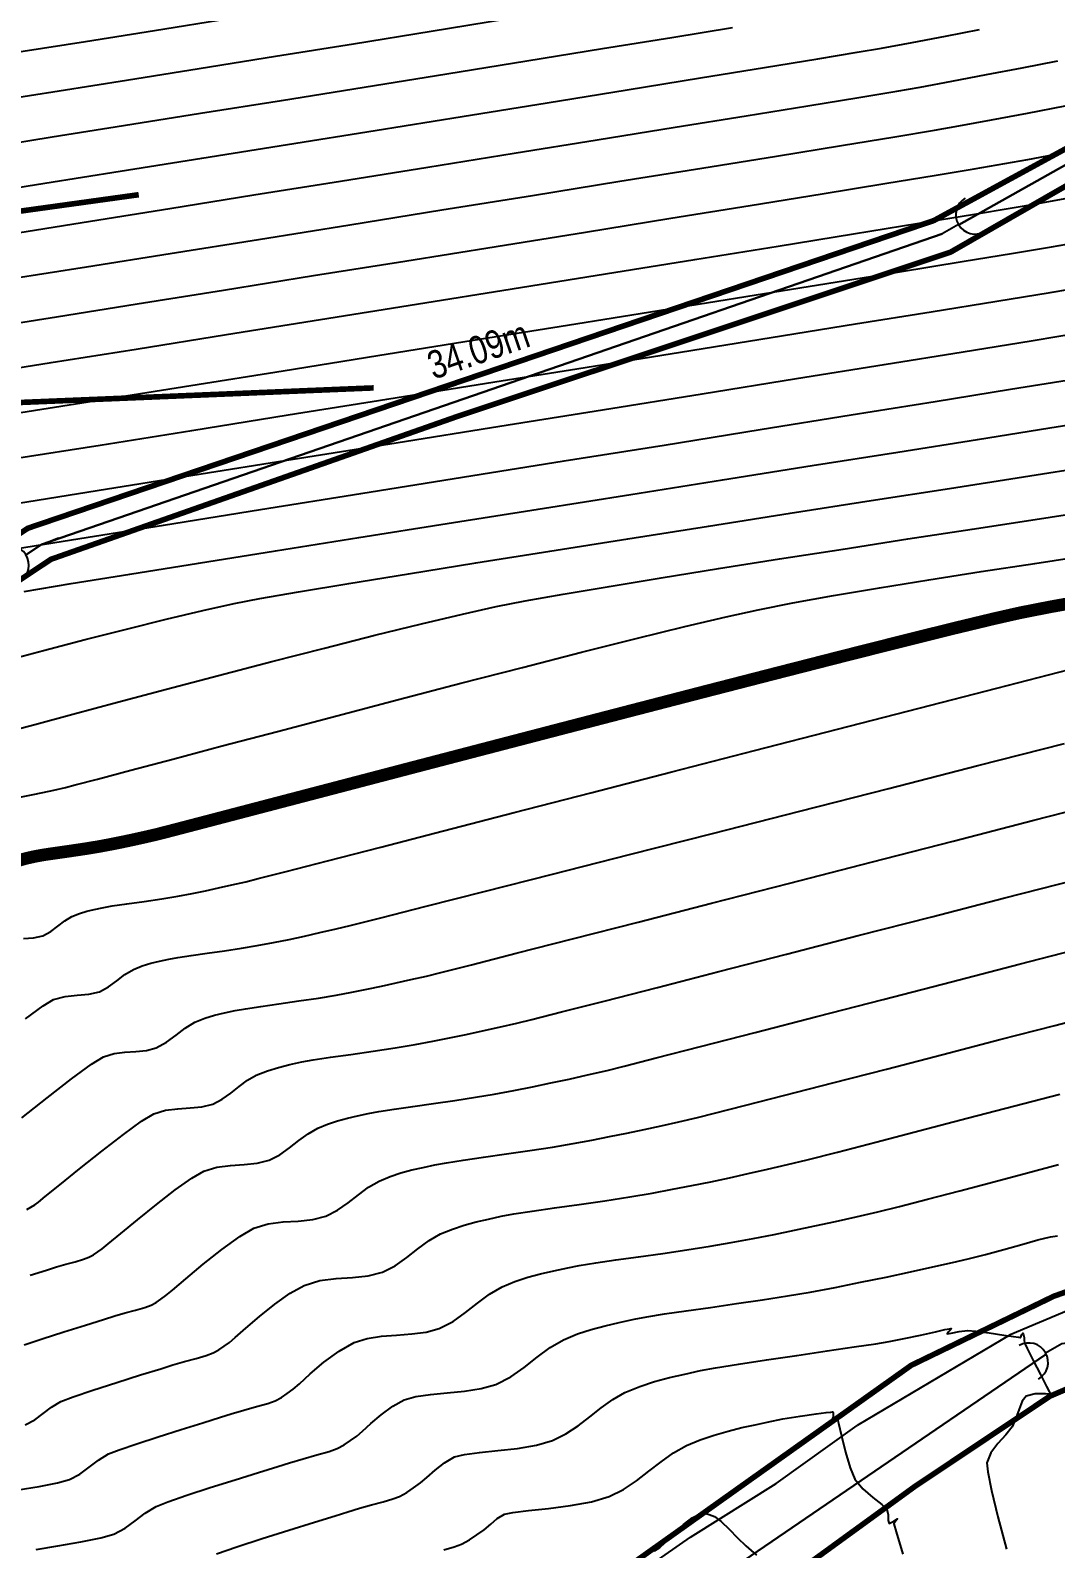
# Model space of a CAD drawing. Extents: x 360931 to 362237, y 7351473 to 7352200.
# Drawn here: x 361533.2 to 361569.9, y 7351687.7 to 7351742 of the extents above; entities that cross this region are included whole.
import ezdxf
from ezdxf.enums import TextEntityAlignment as Align

# ---------------------------------------------------------------- set-up
doc = ezdxf.new("R2010")
doc.units = 0
for name, color, linetype in [('A_Curvas Intermediarias', 37, 'Continuous'), ('A_Curvas Mestras', 32, 'Continuous'), ('AGUA', 3, 'Continuous'), ('PONTOS-Pontos - Água_U', 1, 'Continuous'), ('PS_IND_COMPRIMENTO', 7, 'Continuous')]:
    doc.layers.add(name, color=color, linetype=linetype)
doc.layers.add('TUBO_PE_80_NTS194_PN_12_5', color=5, linetype='Continuous', lineweight=30)
doc.styles.add('ROMANS', font='arial.ttf', dxfattribs={"height": 2})
picture_1 = doc.add_image_def('image1.tif', size_in_pixel=(23490, 20550))

# ---------------------------------------------------------------- blocks, each defined once
blk = doc.blocks.new('*U1016')
for p, q in [((-0.135, 0), (0, 0)), ((0, 0), (0.121, -0.049))]:
    blk.add_line(p, q)
blk.add_arc((-0.272, 0), 0.138, 270.0906, 90.0906)
blk = doc.blocks.new('*U1020')
for p, q in [((-0.135, 0), (0, 0)), ((0, 0), (0.128, -0.025))]:
    blk.add_line(p, q)
blk.add_arc((-0.272, 0), 0.138, 270.0906, 90.0906)
blk = doc.blocks.new('*U1021')
for p, q in [((-0.135, 0), (0, 0)), ((0, 0), (0.128, -0.025))]:
    blk.add_line(p, q)
blk.add_arc((-0.272, 0), 0.138, 270.0906, 90.0906)

msp = doc.modelspace()

# ---------------------------------------------------------------- linework, layer by layer
at = {"color": 0, "const_width": 0.2}
for points in [[(361515.043, 7351713.363), (361516.663, 7351714.283), (361523.865, 7351718.198), (361533.156, 7351724.22), (361565.571, 7351735.233), (361578.055, 7351742.036), (361541.616, 7351744.816), (361520.401, 7351749.34), (361500.537, 7351761.517), (361499.307, 7351758.019), (361491.741, 7351759.374), (361489.755, 7351760.162), (361489.502, 7351761.296), (361486.949, 7351762.178), (361485.561, 7351762.304), (361483.544, 7351760.855), (361478.971, 7351756.283), (361475.249, 7351751.49), (361471.178, 7351742.74)], [(361470.963, 7351742.833), (361479.85, 7351738.998), (361485.09, 7351737.198), (361485.492, 7351737.016), (361485.529, 7351736.466), (361497.506, 7351734.362), (361497.43, 7351729.92), (361508.713, 7351730.025), (361508.735, 7351730.585), (361517.297, 7351730.394), (361517.583, 7351730.169), (361521.076, 7351730.226), (361521.124, 7351730.867), (361524.576, 7351731.005), (361531.369, 7351730.628), (361532.541, 7351735.522), (361537.12, 7351736.157)], [(361418.062, 7351615.73), (361428.57, 7351620.209), (361442.639, 7351627.221), (361466.39, 7351637.679), (361485.303, 7351646.596), (361504.158, 7351656.341), (361520.394, 7351664.733), (361531.732, 7351670.921), (361539.767, 7351676.481), (361564.759, 7351694.257), (361569.859, 7351696.729), (361586.199, 7351702.555), (361595.11, 7351705.284), (361588.465, 7351719.596), (361578.767, 7351741.335), (361566.162, 7351734.098), (361548.463, 7351728.201), (361533.981, 7351723.108), (361524.91, 7351717.088)], [(361543.562, 7351674.222), (361543.693, 7351674.307), (361553.67, 7351681.769), (361564.892, 7351689.923), (361569.727, 7351693.154), (361575.087, 7351695.446), (361593.854, 7351701.059), (361602.658, 7351702.525), (361623.407, 7351674.972), (361623.407, 7351674.972)]]:
    msp.add_lwpolyline(points, dxfattribs=at)
at = {"color": 0, "const_width": 0.2, "elevation": 51.626}
msp.add_lwpolyline([(361532.472, 7351732.689), (361532.181, 7351731.69), (361532.235, 7351728.694), (361545.526, 7351729.242)], dxfattribs=at)
at = {"layer": 'A_Curvas Intermediarias', "flags": 128}
for points, elevation in [([(361520.016, 7351742.31), (361521.457, 7351741.941), (361522.9, 7351741.569), (361524.24, 7351741.224), (361525.373, 7351740.935), (361526.197, 7351740.73), (361526.609, 7351740.638), (361527.02, 7351740.586), (361527.416, 7351740.554), (361527.813, 7351740.544), (361528.228, 7351740.556), (361528.645, 7351740.613), (361529.629, 7351740.762), (361531.103, 7351740.991), (361532.99, 7351741.289), (361535.211, 7351741.641), (361537.689, 7351742.037), (361540.347, 7351742.462)], 56), ([(361531.371, 7351736.188), (361533.765, 7351736.568), (361536.46, 7351736.997), (361539.379, 7351737.464), (361542.444, 7351737.954), (361545.575, 7351738.457), (361548.697, 7351738.959), (361551.729, 7351739.447), (361554.595, 7351739.911), (361557.216, 7351740.336), (361559.515, 7351740.71), (361561.412, 7351741.021), (361562.83, 7351741.257), (361563.691, 7351741.404), (361564.798, 7351741.607), (361565.984, 7351741.831), (361567.201, 7351742.067)], 53), ([(361531.752, 7351737.863), (361534.019, 7351738.223), (361536.57, 7351738.629), (361539.331, 7351739.07), (361542.229, 7351739.535), (361545.19, 7351740.01), (361548.14, 7351740.485), (361551.005, 7351740.947), (361553.713, 7351741.385), (361556.19, 7351741.787), (361558.361, 7351742.141)], 54), ([(361532.789, 7351734.798), (361535.392, 7351735.213), (361538.231, 7351735.666), (361541.236, 7351736.147), (361544.338, 7351736.644), (361547.466, 7351737.146), (361550.551, 7351737.642), (361553.523, 7351738.121), (361556.312, 7351738.571), (361558.848, 7351738.983), (361561.063, 7351739.343), (361562.885, 7351739.642), (361564.245, 7351739.868), (361565.074, 7351740.011), (361566.217, 7351740.22), (361567.455, 7351740.454), (361568.734, 7351740.702), (361570.005, 7351740.953)], 52), ([(361532.513, 7351733.14), (361535.252, 7351733.576), (361538.241, 7351734.053), (361541.405, 7351734.559), (361544.67, 7351735.082), (361547.964, 7351735.611), (361551.211, 7351736.133), (361554.339, 7351736.636), (361557.273, 7351737.11), (361559.94, 7351737.542), (361562.265, 7351737.92), (361564.176, 7351738.234), (361565.598, 7351738.469), (361566.457, 7351738.617), (361567.636, 7351738.832), (361568.925, 7351739.076), (361570.266, 7351739.337)], 51), ([(361531.224, 7351729.706), (361533.988, 7351730.147), (361537.023, 7351730.631), (361540.258, 7351731.148), (361543.626, 7351731.687), (361547.055, 7351732.236), (361550.477, 7351732.785), (361553.822, 7351733.322), (361557.02, 7351733.837), (361560.001, 7351734.317), (361562.696, 7351734.754), (361565.035, 7351735.134), (361566.949, 7351735.447), (361568.368, 7351735.683), (361569.222, 7351735.829), (361570.34, 7351736.033)], 49), ([(361532.904, 7351728.36), (361535.839, 7351728.828), (361538.987, 7351729.331), (361542.285, 7351729.858), (361545.672, 7351730.4), (361549.084, 7351730.946), (361552.459, 7351731.488), (361555.734, 7351732.014), (361558.847, 7351732.515), (361561.735, 7351732.981), (361564.335, 7351733.402), (361566.585, 7351733.767), (361568.421, 7351734.068), (361569.782, 7351734.294), (361570.605, 7351734.435)], 48), ([(361532.676, 7351726.71), (361535.738, 7351727.198), (361539.023, 7351727.723), (361542.467, 7351728.273), (361546.002, 7351728.839), (361549.564, 7351729.409), (361553.087, 7351729.974), (361556.505, 7351730.523), (361559.753, 7351731.045), (361562.765, 7351731.531), (361565.475, 7351731.969), (361567.818, 7351732.349), (361569.728, 7351732.662), (361571.14, 7351732.896)], 47), ([(361532.447, 7351725.06), (361535.636, 7351725.569), (361539.06, 7351726.116), (361542.648, 7351726.689), (361546.332, 7351727.278), (361550.044, 7351727.872), (361553.715, 7351728.46), (361557.276, 7351729.032), (361560.659, 7351729.575), (361563.795, 7351730.081), (361566.615, 7351730.536), (361569.052, 7351730.932), (361571.036, 7351731.256)], 46), ([(361533.019, 7351721.959), (361534.7, 7351722.235), (361536.802, 7351722.576), (361539.26, 7351722.972), (361542.014, 7351723.412), (361544.999, 7351723.888), (361548.154, 7351724.389), (361551.416, 7351724.907), (361554.722, 7351725.431), (361558.009, 7351725.952), (361561.216, 7351726.46), (361564.279, 7351726.946), (361567.136, 7351727.401), (361569.724, 7351727.813), (361571.981, 7351728.175)], 44), ([(361532.286, 7351719.465), (361533.714, 7351719.844), (361535.198, 7351720.232), (361536.681, 7351720.612), (361538.104, 7351720.966), (361539.41, 7351721.276), (361540.539, 7351721.525), (361541.456, 7351721.7), (361542.841, 7351721.941), (361544.633, 7351722.241), (361546.769, 7351722.59), (361549.186, 7351722.98), (361551.824, 7351723.4), (361554.618, 7351723.842), (361557.508, 7351724.297), (361560.431, 7351724.755), (361563.324, 7351725.208), (361566.125, 7351725.647), (361568.772, 7351726.062), (361571.203, 7351726.444)], 43), ([(361532.32, 7351716.908), (361533.399, 7351717.198), (361534.765, 7351717.565), (361536.356, 7351717.991), (361538.113, 7351718.458), (361539.973, 7351718.949), (361541.876, 7351719.446), (361543.762, 7351719.932), (361545.57, 7351720.389), (361547.238, 7351720.801), (361548.706, 7351721.148), (361549.913, 7351721.415), (361550.949, 7351721.616), (361552.309, 7351721.859), (361553.947, 7351722.137), (361555.814, 7351722.444), (361557.864, 7351722.774), (361560.048, 7351723.12), (361562.32, 7351723.475), (361564.633, 7351723.834), (361566.938, 7351724.19), (361569.189, 7351724.537), (361571.338, 7351724.869)], 42), ([(361532.869, 7351714.598), (361533.287, 7351714.677), (361533.684, 7351714.758), (361534.079, 7351714.845), (361534.494, 7351714.94), (361534.85, 7351715.032), (361535.649, 7351715.243), (361536.831, 7351715.557), (361538.337, 7351715.957), (361540.108, 7351716.427), (361542.083, 7351716.949), (361544.205, 7351717.508), (361546.412, 7351718.087), (361548.646, 7351718.67), (361550.848, 7351719.239), (361552.957, 7351719.778), (361554.915, 7351720.27), (361556.662, 7351720.7), (361558.139, 7351721.05), (361559.286, 7351721.304), (361560.522, 7351721.547), (361561.981, 7351721.809), (361563.62, 7351722.086), (361565.395, 7351722.373), (361567.262, 7351722.667), (361569.177, 7351722.961), (361571.098, 7351723.253)], 41), ([(361533, 7351709.529), (361533.36, 7351709.556), (361533.686, 7351709.632), (361533.969, 7351709.783), (361534.223, 7351709.973), (361534.47, 7351710.165), (361534.728, 7351710.321), (361534.995, 7351710.428), (361535.26, 7351710.509), (361535.53, 7351710.575), (361535.815, 7351710.637), (361536.164, 7351710.699), (361536.688, 7351710.776), (361537.308, 7351710.864), (361537.947, 7351710.959), (361538.524, 7351711.054), (361539.028, 7351711.149), (361539.507, 7351711.244), (361539.978, 7351711.344), (361540.456, 7351711.45), (361540.955, 7351711.565), (361541.398, 7351711.676), (361542.395, 7351711.932), (361543.877, 7351712.314), (361545.777, 7351712.804), (361548.027, 7351713.386), (361550.557, 7351714.04), (361553.301, 7351714.749), (361556.189, 7351715.496), (361559.154, 7351716.261), (361562.127, 7351717.029), (361565.04, 7351717.78), (361567.826, 7351718.497), (361570.415, 7351719.162)], 39), ([(361533.068, 7351706.656), (361533.705, 7351707.121), (361534.07, 7351707.351), (361534.483, 7351707.464), (361534.913, 7351707.504), (361535.332, 7351707.536), (361535.713, 7351707.625), (361536.042, 7351707.801), (361536.338, 7351708.022), (361536.626, 7351708.246), (361536.927, 7351708.427), (361537.238, 7351708.553), (361537.547, 7351708.647), (361537.862, 7351708.723), (361538.194, 7351708.796), (361538.516, 7351708.855), (361538.991, 7351708.926), (361539.565, 7351709.008), (361540.185, 7351709.097), (361540.799, 7351709.19), (361541.352, 7351709.282), (361541.939, 7351709.392), (361542.498, 7351709.504), (361543.047, 7351709.62), (361543.604, 7351709.743), (361544.186, 7351709.877), (361544.68, 7351710), (361545.777, 7351710.277), (361547.402, 7351710.688), (361549.479, 7351711.215), (361551.93, 7351711.839), (361554.679, 7351712.539), (361557.651, 7351713.297), (361560.769, 7351714.092), (361563.957, 7351714.907), (361567.139, 7351715.722), (361570.238, 7351716.516)], 38), ([(361532.934, 7351703.121), (361533.838, 7351703.834), (361534.709, 7351704.506), (361535.425, 7351705.031), (361535.863, 7351705.304), (361536.238, 7351705.417), (361536.628, 7351705.466), (361537.02, 7351705.491), (361537.395, 7351705.528), (361537.739, 7351705.617), (361538.115, 7351705.818), (361538.454, 7351706.071), (361538.782, 7351706.326), (361539.126, 7351706.534), (361539.481, 7351706.677), (361539.833, 7351706.784), (361540.194, 7351706.872), (361540.572, 7351706.955), (361540.94, 7351707.022), (361541.483, 7351707.104), (361542.138, 7351707.197), (361542.847, 7351707.299), (361543.548, 7351707.404), (361544.18, 7351707.51), (361544.741, 7351707.615), (361545.278, 7351707.721), (361545.802, 7351707.829), (361546.326, 7351707.942), (361546.86, 7351708.062), (361547.416, 7351708.19), (361547.933, 7351708.319), (361549.027, 7351708.596), (361550.62, 7351709.004), (361552.634, 7351709.52), (361554.989, 7351710.124), (361557.608, 7351710.797), (361560.411, 7351711.517), (361563.321, 7351712.266), (361566.258, 7351713.021), (361569.144, 7351713.764), (361571.901, 7351714.473)], 37), ([(361533.117, 7351699.833), (361533.264, 7351699.913), (361533.398, 7351700.004), (361533.535, 7351700.102), (361533.774, 7351700.294), (361534.297, 7351700.721), (361535.005, 7351701.294), (361535.796, 7351701.925), (361536.569, 7351702.522), (361537.222, 7351702.996), (361537.656, 7351703.258), (361538.077, 7351703.384), (361538.517, 7351703.44), (361538.957, 7351703.468), (361539.379, 7351703.51), (361539.765, 7351703.61), (361540.108, 7351703.784), (361540.42, 7351704.003), (361540.716, 7351704.238), (361541.013, 7351704.46), (361541.324, 7351704.64), (361541.724, 7351704.801), (361542.12, 7351704.922), (361542.526, 7351705.02), (361542.951, 7351705.114), (361543.365, 7351705.189), (361543.975, 7351705.281), (361544.712, 7351705.386), (361545.509, 7351705.501), (361546.297, 7351705.619), (361547.008, 7351705.738), (361547.639, 7351705.856), (361548.243, 7351705.975), (361548.832, 7351706.097), (361549.42, 7351706.224), (361550.021, 7351706.358), (361550.647, 7351706.503), (361551.181, 7351706.635), (361552.25, 7351706.907), (361553.774, 7351707.297), (361555.677, 7351707.785), (361557.878, 7351708.351), (361560.301, 7351708.975), (361562.865, 7351709.636), (361565.495, 7351710.313), (361568.11, 7351710.987), (361570.632, 7351711.637)], 36), ([(361533.023, 7351694.989), (361533.667, 7351695.207), (361534.439, 7351695.456), (361535.214, 7351695.699), (361535.863, 7351695.9), (361536.261, 7351696.023), (361536.629, 7351696.131), (361537.007, 7351696.236), (361537.337, 7351696.331), (361537.56, 7351696.41), (361537.746, 7351696.511), (361537.916, 7351696.626), (361538.09, 7351696.751), (361538.329, 7351696.949), (361538.805, 7351697.354), (361539.425, 7351697.872), (361540.098, 7351698.408), (361540.734, 7351698.87), (361541.242, 7351699.165), (361541.756, 7351699.319), (361542.293, 7351699.387), (361542.83, 7351699.421), (361543.346, 7351699.473), (361543.818, 7351699.594), (361544.236, 7351699.807), (361544.617, 7351700.075), (361544.979, 7351700.362), (361545.342, 7351700.633), (361545.722, 7351700.853), (361546.113, 7351701.015), (361546.5, 7351701.143), (361546.89, 7351701.248), (361547.291, 7351701.34), (361547.709, 7351701.432), (361548.126, 7351701.509), (361548.727, 7351701.602), (361549.46, 7351701.708), (361550.273, 7351701.823), (361551.112, 7351701.945), (361551.927, 7351702.07), (361552.663, 7351702.195), (361553.327, 7351702.318), (361553.963, 7351702.442), (361554.584, 7351702.568), (361555.199, 7351702.697), (361555.817, 7351702.833), (361556.45, 7351702.976), (361557.108, 7351703.128), (361557.726, 7351703.28), (361558.799, 7351703.553), (361560.238, 7351703.923), (361561.957, 7351704.368), (361563.869, 7351704.863), (361565.887, 7351705.387), (361567.924, 7351705.915), (361569.892, 7351706.425), (361571.705, 7351706.894)], 34), ([(361533.062, 7351692.121), (361533.401, 7351692.305), (361533.703, 7351692.53), (361534.004, 7351692.76), (361534.338, 7351692.961), (361534.768, 7351693.128), (361535.48, 7351693.369), (361536.333, 7351693.644), (361537.188, 7351693.913), (361537.906, 7351694.135), (361538.345, 7351694.271), (361538.753, 7351694.391), (361539.17, 7351694.506), (361539.535, 7351694.611), (361539.781, 7351694.699), (361539.987, 7351694.81), (361540.175, 7351694.937), (361540.367, 7351695.075), (361540.572, 7351695.249), (361540.948, 7351695.581), (361541.439, 7351696.003), (361541.988, 7351696.446), (361542.538, 7351696.841), (361543.035, 7351697.118), (361543.595, 7351697.287), (361544.181, 7351697.361), (361544.767, 7351697.398), (361545.33, 7351697.454), (361545.844, 7351697.587), (361546.3, 7351697.819), (361546.716, 7351698.111), (361547.111, 7351698.424), (361547.506, 7351698.719), (361547.921, 7351698.959), (361548.348, 7351699.136), (361548.769, 7351699.276), (361549.195, 7351699.39), (361549.632, 7351699.491), (361550.088, 7351699.591), (361550.542, 7351699.675), (361551.198, 7351699.777), (361551.998, 7351699.892), (361552.884, 7351700.018), (361553.8, 7351700.15), (361554.688, 7351700.287), (361555.491, 7351700.423), (361556.214, 7351700.557), (361556.909, 7351700.692), (361557.586, 7351700.829), (361558.256, 7351700.971), (361558.931, 7351701.119), (361559.621, 7351701.275), (361560.338, 7351701.44), (361561.033, 7351701.611), (361562.117, 7351701.888), (361563.498, 7351702.246), (361565.078, 7351702.658), (361566.765, 7351703.098), (361568.461, 7351703.541), (361570.074, 7351703.961)], 33), ([(361532.811, 7351689.8), (361533.562, 7351689.925), (361534.217, 7351690.048), (361534.645, 7351690.165), (361535.016, 7351690.366), (361535.347, 7351690.612), (361535.676, 7351690.864), (361536.042, 7351691.084), (361536.423, 7351691.235), (361537.047, 7351691.45), (361537.817, 7351691.702), (361538.637, 7351691.962), (361539.41, 7351692.203), (361540.04, 7351692.398), (361540.43, 7351692.519), (361540.876, 7351692.65), (361541.334, 7351692.777), (361541.733, 7351692.892), (361542.003, 7351692.987), (361542.228, 7351693.109), (361542.433, 7351693.248), (361542.644, 7351693.4), (361542.873, 7351693.597), (361543.258, 7351693.947), (361543.747, 7351694.365), (361544.288, 7351694.768), (361544.828, 7351695.072), (361545.294, 7351695.216), (361545.809, 7351695.295), (361546.348, 7351695.338), (361546.887, 7351695.379), (361547.403, 7351695.449), (361547.871, 7351695.579), (361548.365, 7351695.831), (361548.815, 7351696.147), (361549.243, 7351696.485), (361549.67, 7351696.806), (361550.12, 7351697.066), (361550.582, 7351697.258), (361551.039, 7351697.409), (361551.5, 7351697.532), (361551.973, 7351697.641), (361552.467, 7351697.75), (361552.884, 7351697.828), (361553.475, 7351697.922), (361554.196, 7351698.027), (361555.007, 7351698.143), (361555.867, 7351698.265), (361556.733, 7351698.392), (361557.564, 7351698.522), (361558.319, 7351698.651), (361559.102, 7351698.796), (361559.855, 7351698.942), (361560.588, 7351699.091), (361561.314, 7351699.245), (361562.045, 7351699.405), (361562.792, 7351699.574), (361563.569, 7351699.753), (361564.334, 7351699.941), (361565.337, 7351700.199), (361566.493, 7351700.503), (361567.716, 7351700.828), (361568.923, 7351701.148), (361570.028, 7351701.439)], 32), ([(361533.446, 7351687.665), (361534.225, 7351687.797), (361535.045, 7351687.938), (361535.761, 7351688.079), (361536.227, 7351688.208), (361536.631, 7351688.427), (361536.99, 7351688.694), (361537.348, 7351688.968), (361537.746, 7351689.208), (361538.16, 7351689.371), (361538.838, 7351689.605), (361539.675, 7351689.879), (361540.566, 7351690.161), (361541.406, 7351690.424), (361542.091, 7351690.636), (361542.515, 7351690.767), (361543, 7351690.909), (361543.497, 7351691.047), (361543.931, 7351691.172), (361544.224, 7351691.276), (361544.469, 7351691.409), (361544.692, 7351691.56), (361544.921, 7351691.724), (361545.125, 7351691.896), (361545.428, 7351692.17), (361545.799, 7351692.489), (361546.207, 7351692.793), (361546.62, 7351693.025), (361547.033, 7351693.142), (361547.562, 7351693.215), (361548.16, 7351693.27), (361548.781, 7351693.331), (361549.375, 7351693.423), (361549.897, 7351693.572), (361550.429, 7351693.843), (361550.913, 7351694.183), (361551.374, 7351694.547), (361551.835, 7351694.892), (361552.319, 7351695.172), (361552.816, 7351695.379), (361553.308, 7351695.541), (361553.804, 7351695.674), (361554.314, 7351695.792), (361554.846, 7351695.909), (361555.295, 7351695.993), (361555.931, 7351696.094), (361556.708, 7351696.208), (361557.581, 7351696.332), (361558.506, 7351696.464), (361559.439, 7351696.601), (361560.334, 7351696.74), (361561.147, 7351696.879), (361562.035, 7351697.046), (361562.95, 7351697.228), (361563.859, 7351697.416), (361564.73, 7351697.602), (361565.532, 7351697.778), (361566.233, 7351697.935), (361566.8, 7351698.066), (361567.412, 7351698.22), (361568.07, 7351698.402), (361568.716, 7351698.584), (361569.291, 7351698.743), (361569.738, 7351698.852), (361569.999, 7351698.887)], 31), ([(361548.039, 7351687.647), (361548.41, 7351687.759), (361548.667, 7351687.853), (361548.954, 7351688.009), (361549.215, 7351688.186), (361549.475, 7351688.373), (361549.719, 7351688.573), (361549.947, 7351688.773), (361550.206, 7351688.932), (361550.51, 7351688.993), (361551.068, 7351689.056), (361551.785, 7351689.134), (361552.567, 7351689.235), (361553.32, 7351689.373), (361553.95, 7351689.557), (361554.46, 7351689.808), (361554.931, 7351690.119), (361555.376, 7351690.463), (361555.811, 7351690.808), (361556.253, 7351691.125), (361556.716, 7351691.385), (361557.206, 7351691.589), (361557.708, 7351691.76), (361558.211, 7351691.904), (361558.703, 7351692.026), (361559.171, 7351692.132), (361559.604, 7351692.227), (361560.162, 7351692.336), (361560.78, 7351692.437), (361561.354, 7351692.519), (361561.711, 7351692.565), (361561.884, 7351692.585), (361561.942, 7351692.589), (361561.951, 7351692.588), (361561.956, 7351692.58), (361561.963, 7351692.545), (361561.967, 7351692.472), (361561.968, 7351692.412), (361561.944, 7351692.358), (361562.021, 7351692.373), (361562.11, 7351692.381), (361562.157, 7351692.191), (361562.261, 7351691.732), (361562.405, 7351691.148), (361562.571, 7351690.582), (361562.743, 7351690.178), (361563.028, 7351689.838), (361563.389, 7351689.526), (361563.713, 7351689.272), (361563.887, 7351689.104), (361563.931, 7351688.911), (361563.939, 7351688.707), (361563.971, 7351688.595), (361564.139, 7351688.677), (361564.272, 7351688.767), (361564.213, 7351688.686), (361564.134, 7351688.583), (361564.219, 7351688.295), (361564.462, 7351687.499)], 29), ([(361555.57, 7351687.615), (361555.764, 7351687.741), (361555.954, 7351687.917), (361556.252, 7351688.224), (361556.613, 7351688.564), (361556.917, 7351688.794), (361557.137, 7351688.909), (361557.276, 7351688.947), (361557.342, 7351688.952), (361557.405, 7351688.949), (361557.531, 7351688.922), (361557.715, 7351688.841), (361557.954, 7351688.67), (361558.248, 7351688.39), (361558.543, 7351688.082), (361558.845, 7351687.794), (361559.22, 7351687.467)], 28)]:
    msp.add_lwpolyline(points, dxfattribs=dict(at, elevation=elevation))
at = {"layer": 'A_Curvas Mestras', "flags": 128}
for points, elevation in [([(361532.132, 7351739.538), (361534.273, 7351739.878), (361536.68, 7351740.261), (361539.284, 7351740.677), (361542.015, 7351741.115), (361544.804, 7351741.563), (361547.583, 7351742.011), (361550.282, 7351742.447)], 55), ([(361531.533, 7351731.37), (361534.172, 7351731.79), (361537.069, 7351732.252), (361540.157, 7351732.746), (361543.37, 7351733.26), (361546.643, 7351733.784), (361549.909, 7351734.308), (361553.101, 7351734.821), (361556.154, 7351735.313), (361559.002, 7351735.773), (361561.578, 7351736.19), (361563.816, 7351736.554), (361565.649, 7351736.855), (361567.013, 7351737.081), (361567.84, 7351737.223), (361568.927, 7351737.421), (361570.12, 7351737.646)], 50), ([(361531.657, 7351723.32), (361534.71, 7351723.807), (361538.002, 7351724.333), (361541.473, 7351724.887), (361545.061, 7351725.461), (361548.705, 7351726.043), (361552.343, 7351726.626), (361555.915, 7351727.198), (361559.36, 7351727.751), (361562.615, 7351728.274), (361565.62, 7351728.758), (361568.314, 7351729.194), (361570.636, 7351729.57)], 45), ([(361533.239, 7351697.485), (361533.82, 7351697.665), (361534.176, 7351697.776), (361534.506, 7351697.872), (361534.844, 7351697.966), (361535.139, 7351698.051), (361535.338, 7351698.122), (361535.505, 7351698.212), (361535.657, 7351698.315), (361535.813, 7351698.427), (361536.026, 7351698.6), (361536.474, 7351698.972), (361537.076, 7351699.468), (361537.754, 7351700.015), (361538.428, 7351700.537), (361539.02, 7351700.96), (361539.449, 7351701.211), (361539.917, 7351701.352), (361540.405, 7351701.414), (361540.893, 7351701.444), (361541.362, 7351701.491), (361541.792, 7351701.602), (361542.172, 7351701.796), (361542.518, 7351702.039), (361542.848, 7351702.3), (361543.177, 7351702.546), (361543.523, 7351702.747), (361543.879, 7351702.894), (361544.231, 7351703.01), (361544.586, 7351703.105), (361544.95, 7351703.19), (361545.33, 7351703.273), (361545.709, 7351703.343), (361546.256, 7351703.428), (361546.922, 7351703.524), (361547.662, 7351703.629), (361548.425, 7351703.74), (361549.166, 7351703.853), (361549.835, 7351703.966), (361550.537, 7351704.097), (361551.207, 7351704.229), (361551.862, 7351704.364), (361552.515, 7351704.505), (361553.182, 7351704.655), (361553.877, 7351704.815), (361554.484, 7351704.965), (361555.631, 7351705.257), (361557.225, 7351705.666), (361559.172, 7351706.168), (361561.378, 7351706.737), (361563.752, 7351707.35), (361566.199, 7351707.983), (361568.626, 7351708.61), (361570.94, 7351709.207)], 35), ([(361539.897, 7351687.508), (361540.629, 7351687.76), (361541.533, 7351688.055), (361542.495, 7351688.361), (361543.403, 7351688.644), (361544.142, 7351688.873), (361544.6, 7351689.015), (361545.015, 7351689.138), (361545.45, 7351689.259), (361545.861, 7351689.373), (361546.207, 7351689.477), (361546.446, 7351689.565), (361546.71, 7351689.708), (361546.951, 7351689.871), (361547.198, 7351690.048), (361547.43, 7351690.241), (361547.722, 7351690.503), (361548.056, 7351690.77), (361548.413, 7351690.979), (361548.771, 7351691.067), (361549.315, 7351691.136), (361549.973, 7351691.202), (361550.674, 7351691.283), (361551.348, 7351691.398), (361551.923, 7351691.564), (361552.402, 7351691.8), (361552.843, 7351692.092), (361553.26, 7351692.414), (361553.669, 7351692.737), (361554.083, 7351693.035), (361554.517, 7351693.279), (361555.05, 7351693.5), (361555.578, 7351693.674), (361556.109, 7351693.817), (361556.655, 7351693.943), (361557.225, 7351694.068), (361557.762, 7351694.169), (361558.58, 7351694.301), (361559.581, 7351694.454), (361560.669, 7351694.614), (361561.749, 7351694.772), (361562.723, 7351694.914), (361563.497, 7351695.03), (361563.974, 7351695.107), (361564.507, 7351695.213), (361565.091, 7351695.34), (361565.63, 7351695.46), (361565.964, 7351695.533), (361566.126, 7351695.565), (361566.18, 7351695.573), (361566.189, 7351695.572), (361566.188, 7351695.561), (361566.162, 7351695.525), (361566.095, 7351695.454), (361566.048, 7351695.384), (361566.186, 7351695.404), (361566.475, 7351695.468), (361566.776, 7351695.508), (361567.071, 7351695.482), (361567.549, 7351695.418), (361568.069, 7351695.341), (361568.421, 7351695.288), (361568.6, 7351695.263), (361568.661, 7351695.256), (361568.671, 7351695.256), (361568.679, 7351695.263), (361568.695, 7351695.295), (361568.721, 7351695.359), (361568.747, 7351695.41), (361568.777, 7351695.344), (361568.8, 7351695.258), (361568.802, 7351695.163), (361568.809, 7351695.057), (361568.905, 7351694.862), (361569.125, 7351694.432), (361569.385, 7351693.925), (361569.603, 7351693.502), (361569.696, 7351693.321), (361569.722, 7351693.27), (361569.742, 7351693.223), (361569.564, 7351693.236), (361569.195, 7351693.237), (361568.873, 7351693.151), (361568.732, 7351692.968), (361568.619, 7351692.685), (361568.507, 7351692.363), (361568.37, 7351692.058), (361568.148, 7351691.771), (361567.862, 7351691.461), (361567.603, 7351691.128), (361567.463, 7351690.771), (361567.498, 7351690.446), (361567.635, 7351689.78), (361567.864, 7351688.836), (361568.173, 7351687.675)], 30)]:
    msp.add_lwpolyline(points, dxfattribs=dict(at, elevation=elevation))
at = {"layer": 'A_Curvas Mestras', "const_width": 0.45, "elevation": 40, "flags": 128}
msp.add_lwpolyline([(361532.825, 7351712.329), (361533.122, 7351712.409), (361533.436, 7351712.478), (361533.727, 7351712.53), (361534.164, 7351712.594), (361534.682, 7351712.668), (361535.215, 7351712.747), (361535.696, 7351712.826), (361536.117, 7351712.905), (361536.517, 7351712.985), (361536.91, 7351713.068), (361537.308, 7351713.156), (361537.725, 7351713.252), (361538.149, 7351713.36), (361539.104, 7351713.609), (361540.521, 7351713.98), (361542.328, 7351714.453), (361544.454, 7351715.009), (361546.829, 7351715.631), (361549.381, 7351716.297), (361552.041, 7351716.99), (361554.736, 7351717.69), (361557.396, 7351718.379), (361559.951, 7351719.036), (361562.329, 7351719.644), (361564.46, 7351720.182), (361566.272, 7351720.633), (361567.696, 7351720.976), (361568.659, 7351721.194), (361569.749, 7351721.408), (361570.937, 7351721.621)], dxfattribs=at)
at = {"layer": 'AGUA', "color": 3}
for points in [[(361601.154, 7351705.751), (361586.574, 7351701.831), (361573.544, 7351697.551), (361568.294, 7351695.351), (361562.824, 7351692.101)], [(361559.924, 7351690.031), (361562.824, 7351692.101)], [(361528.254, 7351668.491), (361537.304, 7351674.171), (361546.564, 7351680.921), (361556.864, 7351688.111), (361559.924, 7351690.031)]]:
    msp.add_lwpolyline(points, dxfattribs=at)
at = {"layer": 'TUBO_PE_80_NTS194_PN_12_5', "linetype": 'Continuous'}
for points in [[(361578.624, 7351741.911), (361566.457, 7351735.082)], [(361565.868, 7351734.752), (361533.645, 7351723.637)], [(361542.06, 7351675.857), (361569.589, 7351694.655)]]:
    msp.add_lwpolyline(points, dxfattribs=at)

# ---------------------------------------------------------------- block references
at = {"layer": 'PONTOS-Pontos - Água_U', "xscale": 5, "yscale": 5, "zscale": 5}
for name, p, rotation in [('*U1020', (361565.868, 7351734.752), 210.2777883514455), ('*U1021', (361533.645, 7351723.637), 32.74098707879202), ('*U1016', (361570.15, 7351695.038), 29.58467249683919)]:
    msp.add_blockref(name, p, dxfattribs=dict(at, rotation=rotation))

# ---------------------------------------------------------------- texts
at = {"layer": 'PS_IND_COMPRIMENTO', "style": 'ROMANS', "width": 0.8}
msp.add_text('34.09m', height=1, rotation=19.0309, dxfattribs=at).set_placement((361549.268, 7351730.612), align=Align.MIDDLE_CENTER)

# ---------------------------------------------------------------- pictures from other files: only their frames are drawn
at = {"lineweight": 30}
image = msp.add_image(picture_1, insert=(361177.259, 7351517.423, -3.228), size_in_units=(579.285, 506.782), dxfattribs=dict(at, fade=58))
image.dxf.flags = 15

doc.saveas('drawing.dxf')
